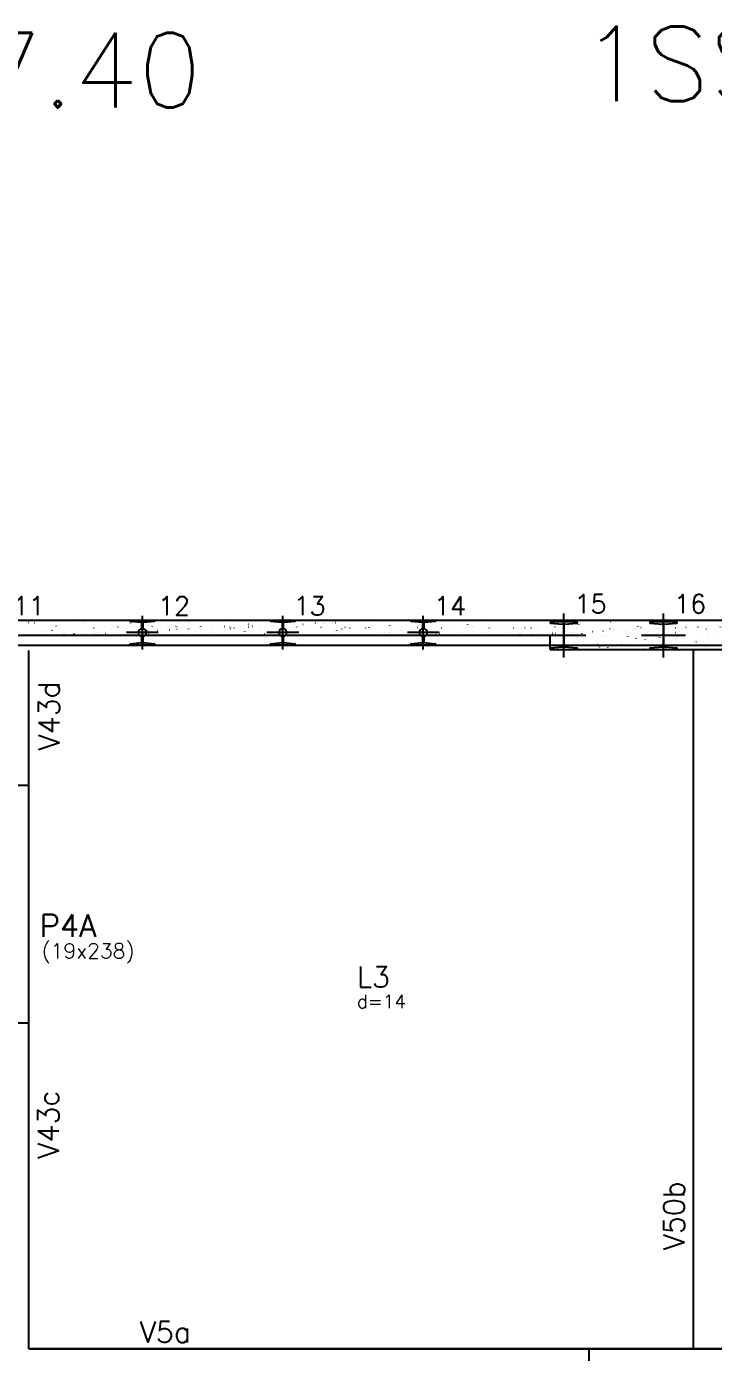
# Model space of a CAD drawing. Extents: x -40810 to 33675, y -2018 to 21213.
# Drawn here: x -9711 to -9022, y 12320 to 13651 of the extents above; entities that cross this region are included whole.
import ezdxf

# ---------------------------------------------------------------- set-up
doc = ezdxf.new("R2010")
doc.units = 0
doc.layers.get('0').update_dxf_attribs({"color": 1, "lineweight": 9})
for name, color, linetype in [('1', 5, 'Continuous'), ('10', 7, 'Continuous'), ('12', 3, 'Continuous'), ('13', 7, 'Continuous'), ('19', 5, 'Continuous'), ('242', 3, 'Continuous'), ('3', 2, 'Continuous'), ('49', 20, 'Continuous'), ('51', 6, 'Continuous'), ('52', 21, 'Continuous'), ('8', 5, 'Continuous'), ('9', 3, 'Continuous'), ('STEPHANIE', 6, 'Continuous')]:
    doc.layers.add(name, color=color, linetype=linetype)
doc.styles.get("Standard").update_dxf_attribs({"font": 'romans.shx', "width": 0.8})

# ---------------------------------------------------------------- blocks, each defined once
blk = doc.blocks.new('_H9EFD498501-006')
for p, q in [((2133.226661, 4541.264262), (2133.226661, 4541.264262)), ((2133.226661, 4541.264262), (2133.226661, 4541.264262)), ((2133.226661, 4541.264262), (2133.226661, 4541.264262)), ((2138.457224, 4542.42385), (2138.530447, 4542.440083)), ((2150.952494, 4542.944885), (2150.962283, 4543.019243)), ((2151.17627, 4542.880425), (2151.221927, 4542.939927)), ((2162.215808, 4538.458848), (2162.225597, 4538.533207)), ((2175.40823, 4542.83444), (2175.453887, 4542.893942)), ((2186.127645, 4540.008485), (2186.137435, 4540.082843)), ((2190.068651, 4540.97527), (2190.141873, 4540.991503)), ((2193.729761, 4541.786919), (2193.802984, 4541.803151)), ((2199.526047, 4542.639701), (2199.571704, 4542.699203)), ((2209.966061, 4541.000433), (2209.975851, 4541.074792)), ((2223.758006, 4542.593716), (2223.803663, 4542.653218)), ((2241.680078, 4539.52669), (2241.7533, 4539.542923)), ((2245.341188, 4540.338339), (2245.41441, 4540.354572)), ((2247.875823, 4542.398978), (2247.92148, 4542.458479)), ((2268.979629, 4539.055982), (2268.989418, 4539.13034)), ((2272.107783, 4542.352993), (2272.15344, 4542.412494)), ((2292.994255, 4541.386381), (2293.004045, 4541.460739)), ((2296.225599, 4542.158254), (2296.271257, 4542.217755)), ((2296.952615, 4538.889759), (2297.025837, 4538.905992)), ((2310.132611, 4541.811694), (2310.205834, 4541.827927)), ((2316.906093, 4542.936017), (2316.915882, 4543.010376)), ((2320.457559, 4542.112269), (2320.503216, 4542.17177)), ((2332.157875, 4538.599719), (2332.232803, 4538.602991)), ((2342.273238, 4539.041366), (2342.348167, 4539.044637)), ((2344.146454, 4539.123152), (2344.221382, 4539.126423)), ((2344.575376, 4541.91753), (2344.621033, 4541.977032)), ((2352.007823, 4539.44193), (2352.017612, 4539.516288)), ((2352.98803, 4539.509184), (2353.062959, 4539.512455)), ((2133.226661, 4529.914195), (2133.226661, 4529.914195)), ((2133.226661, 4529.914195), (2133.226661, 4529.914195)), ((2133.226661, 4529.914195), (2133.226661, 4529.914195)), ((2133.226661, 4528.373704), (2133.226661, 4528.373704)), ((2133.226661, 4528.373704), (2133.226661, 4528.373704)), ((2133.971684, 4529.946723), (2134.046613, 4529.949995)), ((2135.844899, 4530.02851), (2135.919828, 4530.031781)), ((2138.201181, 4536.128449), (2138.210971, 4536.202808)), ((2138.780365, 4526.725768), (2138.826023, 4526.785269)), ((2138.813111, 4529.61219), (2138.886333, 4529.628423)), ((2144.686476, 4530.414541), (2144.761405, 4530.417813)), ((2145.035389, 4534.877473), (2145.081046, 4534.936975)), ((2147.432387, 4538.001302), (2147.478044, 4538.060804)), ((2149.464495, 4531.642413), (2149.474285, 4531.716772)), ((2154.801839, 4530.856188), (2154.876768, 4530.859459)), ((2156.020328, 4533.426938), (2156.09355, 4533.443171)), ((2156.675055, 4530.937974), (2156.749983, 4530.941245)), ((2159.681438, 4534.238587), (2159.75466, 4534.25482)), ((2160.62502, 4526.375614), (2160.63481, 4526.449973)), ((2163.012325, 4526.679783), (2163.057982, 4526.739284)), ((2165.409323, 4529.803611), (2165.45498, 4529.863113)), ((2165.516631, 4531.324006), (2165.59156, 4531.327277)), ((2169.153206, 4534.682735), (2169.198863, 4534.742236)), ((2172.861434, 4537.160522), (2172.934656, 4537.176755)), ((2173.376333, 4533.192049), (2173.386122, 4533.266408)), ((2175.631995, 4531.765652), (2175.706923, 4531.768923)), ((2177.244542, 4525.241676), (2177.317764, 4525.257909)), ((2177.50521, 4531.847438), (2177.580139, 4531.85071)), ((2184.463436, 4527.367563), (2184.473226, 4527.441921)), ((2186.346787, 4532.23347), (2186.421716, 4532.236741)), ((2187.130142, 4526.485044), (2187.175799, 4526.544545)), ((2190.424538, 4528.16361), (2190.49776, 4528.179843)), ((2193.385166, 4534.63675), (2193.430823, 4534.696251)), ((2195.782164, 4537.760578), (2195.827821, 4537.82008)), ((2196.46215, 4532.675116), (2196.537079, 4532.678388)), ((2197.214749, 4534.183998), (2197.224538, 4534.258356)), ((2198.335366, 4532.756902), (2198.410294, 4532.760174)), ((2207.176942, 4533.142934), (2207.251871, 4533.146205)), ((2207.631755, 4531.978359), (2207.704977, 4531.994592)), ((2208.478063, 4529.697962), (2208.487852, 4529.77232)), ((2211.292865, 4532.790007), (2211.366087, 4532.80624)), ((2211.362102, 4526.439059), (2211.407759, 4526.49856)), ((2213.7591, 4529.562888), (2213.804757, 4529.622389)), ((2217.292306, 4533.58458), (2217.367234, 4533.587852)), ((2217.502982, 4534.442011), (2217.54864, 4534.501512)), ((2219.165521, 4533.666367), (2219.24045, 4533.669638)), ((2221.229375, 4536.514397), (2221.239165, 4536.588755)), ((2224.472861, 4535.711942), (2224.546083, 4535.728175)), ((2228.007098, 4534.052398), (2228.082026, 4534.05567)), ((2232.3899, 4531.247598), (2232.39969, 4531.321957)), ((2235.479918, 4526.24432), (2235.525575, 4526.303822)), ((2238.122461, 4534.494045), (2238.19739, 4534.497316)), ((2239.995676, 4534.575831), (2240.070605, 4534.579102)), ((2241.734942, 4534.396026), (2241.780599, 4534.455527)), ((2242.035965, 4526.715031), (2242.109187, 4526.731264)), ((2243.477004, 4525.423111), (2243.486793, 4525.49747)), ((2244.13194, 4537.519855), (2244.177597, 4537.579356)), ((2245.141213, 4538.064033), (2245.151002, 4538.138392)), ((2248.837253, 4534.961862), (2248.912182, 4534.965134)), ((2256.228316, 4532.239547), (2256.238106, 4532.313905)), ((2258.952616, 4535.403509), (2259.027545, 4535.40678)), ((2259.243182, 4530.529779), (2259.316404, 4530.546012)), ((2259.711878, 4526.198335), (2259.757535, 4526.257837)), ((2260.825832, 4535.485295), (2260.90076, 4535.488567)), ((2262.108876, 4529.322164), (2262.154533, 4529.381665)), ((2262.904292, 4531.341427), (2262.977514, 4531.35766)), ((2265.852759, 4534.201287), (2265.898416, 4534.260788)), ((2267.49163, 4527.753511), (2267.50142, 4527.827869)), ((2269.667409, 4535.871327), (2269.742337, 4535.874598)), ((2276.084288, 4534.263362), (2276.15751, 4534.279595)), ((2279.782772, 4536.312973), (2279.8577, 4536.316244)), ((2280.242943, 4534.569946), (2280.252732, 4534.644304)), ((2281.655987, 4536.394759), (2281.730916, 4536.398031)), ((2283.829695, 4526.003596), (2283.875352, 4526.063098)), ((2290.084719, 4534.155302), (2290.130376, 4534.214803)), ((2290.497564, 4536.780791), (2290.572493, 4536.784062)), ((2291.403467, 4529.303147), (2291.413257, 4529.377505)), ((2292.481717, 4537.279131), (2292.527374, 4537.338632)), ((2293.291505, 4538.07811), (2293.364727, 4538.094343)), ((2293.647392, 4525.266451), (2293.720614, 4525.282684)), ((2300.612927, 4537.222437), (2300.687856, 4537.225709)), ((2302.486143, 4537.304224), (2302.561071, 4537.307495)), ((2304.15478, 4536.119582), (2304.16457, 4536.19394)), ((2308.061654, 4525.957611), (2308.107312, 4526.017113)), ((2310.458653, 4529.08144), (2310.50431, 4529.140942)), ((2310.854609, 4529.081199), (2310.927831, 4529.097432)), ((2311.327719, 4537.690255), (2311.402648, 4537.693527)), ((2314.202535, 4533.960563), (2314.248192, 4534.020065)), ((2314.515719, 4529.892848), (2314.588941, 4529.909081)), ((2315.241884, 4530.295095), (2315.251673, 4530.369454)), ((2321.443083, 4538.131901), (2321.518011, 4538.135173)), ((2323.316298, 4538.213688), (2323.391227, 4538.216959)), ((2326.505198, 4525.809059), (2326.514987, 4525.883418)), ((2327.695715, 4532.814782), (2327.768937, 4532.831015)), ((2327.993196, 4537.111531), (2328.002986, 4537.185889)), ((2332.179471, 4525.762873), (2332.225128, 4525.822374)), ((2338.434495, 4533.914578), (2338.480152, 4533.97408)), ((2339.25651, 4532.625495), (2339.2663, 4532.699853)), ((2340.831493, 4537.038407), (2340.87715, 4537.097908)), ((2344.902932, 4536.629531), (2344.976154, 4536.645764)), ((2348.564042, 4537.441179), (2348.637264, 4537.457412)), ((2350.417035, 4527.358696), (2350.426824, 4527.433054)), ((2356.411431, 4525.716888), (2356.457088, 4525.776389)), ((2358.808429, 4528.840716), (2358.854086, 4528.900218)), ((2133.226661, 4519.488039), (2133.226661, 4519.488039)), ((2133.226661, 4519.488039), (2133.226661, 4519.488039)), ((2133.226661, 4519.488039), (2133.226661, 4519.488039)), ((2133.226661, 4515.483146), (2133.226661, 4515.483146)), ((2133.226661, 4515.483146), (2133.226661, 4515.483146)), ((2133.226661, 4515.483146), (2133.226661, 4515.483146)), ((2135.036483, 4521.846645), (2135.08214, 4521.906146)), ((2135.253919, 4513.741768), (2135.253919, 4513.741768)), ((2135.253919, 4513.741768), (2135.253919, 4513.741768)), ((2135.253919, 4513.741768), (2135.253919, 4513.741768)), ((2136.713183, 4524.825978), (2136.722972, 4524.900336)), ((2139.535109, 4516.881696), (2139.608331, 4516.897929)), ((2143.196219, 4517.693344), (2143.269441, 4517.709577)), ((2147.107831, 4513.741768), (2147.107831, 4513.741768)), ((2147.107831, 4513.741768), (2147.107831, 4513.741768)), ((2147.873707, 4519.559179), (2147.883497, 4519.633537)), ((2153.084637, 4513.741768), (2153.084637, 4513.741768)), ((2156.376215, 4520.615279), (2156.449437, 4520.631512)), ((2156.757301, 4518.528077), (2156.802958, 4518.587579)), ((2158.961743, 4513.741768), (2158.970601, 4513.809051)), ((2158.961743, 4513.741768), (2158.961743, 4513.741768)), ((2170.815655, 4513.741768), (2170.815655, 4513.741768)), ((2171.712124, 4520.551127), (2171.721913, 4520.625486)), ((2173.583432, 4524.430027), (2173.656654, 4524.44626)), ((2177.351882, 4513.741768), (2177.351882, 4513.741768)), ((2177.351882, 4513.741768), (2177.351882, 4513.741768)), ((2180.989261, 4518.482092), (2181.034918, 4518.541594)), ((2182.669566, 4513.741768), (2182.669566, 4513.741768)), ((2182.669566, 4513.741768), (2182.669566, 4513.741768)), ((2182.669566, 4513.741768), (2182.669566, 4513.741768)), ((2182.975438, 4516.065091), (2182.985227, 4516.13945)), ((2183.386259, 4521.605921), (2183.431916, 4521.665422)), ((2183.517359, 4513.741768), (2183.517359, 4513.741768)), ((2183.517359, 4513.741768), (2183.517359, 4513.741768)), ((2183.517359, 4513.741768), (2183.517359, 4513.741768)), ((2191.146535, 4515.433116), (2191.219758, 4515.449349)), ((2194.523478, 4513.741768), (2194.523478, 4513.741768)), ((2194.523478, 4513.741768), (2194.523478, 4513.741768)), ((2194.523478, 4513.741768), (2194.523478, 4513.741768)), ((2194.807645, 4516.244764), (2194.880868, 4516.260997)), ((2195.72675, 4522.881527), (2195.73654, 4522.955885)), ((2201.619128, 4513.741768), (2201.619128, 4513.741768)), ((2205.107078, 4518.287353), (2205.152735, 4518.346855)), ((2206.37739, 4513.741768), (2206.37739, 4513.741768)), ((2206.37739, 4513.741768), (2206.37739, 4513.741768)), ((2206.887275, 4517.614728), (2206.897064, 4517.689086)), ((2207.987642, 4519.166699), (2208.060864, 4519.182932)), ((2218.231302, 4513.741768), (2218.231302, 4513.741768)), ((2218.231302, 4513.741768), (2218.231302, 4513.741768)), ((2219.638587, 4524.431163), (2219.648377, 4524.505521)), ((2223.277576, 4513.741768), (2223.277576, 4513.741768)), ((2223.277576, 4513.741768), (2223.277576, 4513.741768)), ((2223.277576, 4513.741768), (2223.277576, 4513.741768)), ((2225.194859, 4522.981447), (2225.268081, 4522.99768)), ((2225.886373, 4513.741768), (2225.886373, 4513.741768)), ((2225.886373, 4513.741768), (2225.886373, 4513.741768)), ((2226.834645, 4513.897073), (2226.909573, 4513.900345)), ((2228.70786, 4513.978859), (2228.782789, 4513.982131)), ((2228.855969, 4523.793096), (2228.929191, 4523.809329)), ((2229.339037, 4518.241368), (2229.384695, 4518.30087)), ((2230.085214, 4513.741768), (2230.085214, 4513.741768)), ((2230.725691, 4518.606676), (2230.735481, 4518.681035)), ((2231.736036, 4521.365197), (2231.781693, 4521.424699)), ((2237.549437, 4514.364891), (2237.624366, 4514.368163)), ((2241.662908, 4513.741768), (2241.662908, 4513.741768)), ((2241.662908, 4513.741768), (2241.662908, 4513.741768)), ((2241.662908, 4513.741768), (2241.662908, 4513.741768)), ((2241.939126, 4513.741768), (2241.939126, 4513.741768)), ((2241.939126, 4513.741768), (2241.939126, 4513.741768)), ((2241.939126, 4513.741768), (2241.939126, 4513.741768)), ((2241.989005, 4514.12064), (2241.998795, 4514.194998)), ((2242.757962, 4513.984536), (2242.831185, 4514.000769)), ((2246.419072, 4514.796185), (2246.492295, 4514.812417)), ((2247.6648, 4514.806537), (2247.739729, 4514.809809)), ((2249.538016, 4514.888324), (2249.612944, 4514.891595)), ((2250.153618, 4513.741768), (2250.153618, 4513.741768)), ((2253.456854, 4518.04663), (2253.502511, 4518.106131)), ((2253.793038, 4513.741768), (2253.793038, 4513.741768)), ((2253.793038, 4513.741768), (2253.793038, 4513.741768)), ((2253.793038, 4513.741768), (2253.793038, 4513.741768)), ((2254.740318, 4520.937075), (2254.750107, 4521.011434)), ((2258.379592, 4515.274355), (2258.454521, 4515.277627)), ((2259.599069, 4517.718119), (2259.672291, 4517.734352)), ((2265.646949, 4513.741768), (2265.646949, 4513.741768)), ((2265.646949, 4513.741768), (2265.646949, 4513.741768)), ((2265.900842, 4515.670276), (2265.910632, 4515.744635)), ((2268.494956, 4515.716002), (2268.569884, 4515.719273)), ((2270.368171, 4515.797788), (2270.4431, 4515.801059)), ((2274.420863, 4513.741768), (2274.420863, 4513.741768)), ((2274.420863, 4513.741768), (2274.420863, 4513.741768)), ((2276.806286, 4521.532867), (2276.879508, 4521.5491)), ((2277.500861, 4513.741768), (2277.500861, 4513.741768)), ((2277.500861, 4513.741768), (2277.500861, 4513.741768)), ((2277.688814, 4518.000645), (2277.734471, 4518.060146)), ((2278.652155, 4522.486712), (2278.661944, 4522.56107)), ((2279.209748, 4516.18382), (2279.284676, 4516.187091)), ((2280.085812, 4521.124473), (2280.131469, 4521.183975)), ((2280.467396, 4522.344516), (2280.540618, 4522.360749)), ((2289.325111, 4516.625466), (2289.40004, 4516.628737)), ((2289.354773, 4513.741768), (2289.354773, 4513.741768)), ((2289.739259, 4516.662225), (2289.749048, 4516.736583)), ((2291.198326, 4516.707252), (2291.273255, 4516.710524)), ((2298.688108, 4513.741768), (2298.688108, 4513.741768)), ((2299.808456, 4513.741768), (2299.808456, 4513.741768)), ((2299.808456, 4513.741768), (2299.808456, 4513.741768)), ((2300.039903, 4517.093284), (2300.114832, 4517.096555)), ((2301.208685, 4513.741768), (2301.208685, 4513.741768)), ((2301.806631, 4517.805906), (2301.852288, 4517.865407)), ((2302.490571, 4523.47866), (2302.500361, 4523.553019)), ((2310.155266, 4517.53493), (2310.230195, 4517.538201)), ((2311.210495, 4516.269539), (2311.283718, 4516.285772)), ((2312.028482, 4517.616716), (2312.10341, 4517.619988)), ((2313.062597, 4513.741768), (2313.062597, 4513.741768)), ((2313.062597, 4513.741768), (2313.062597, 4513.741768)), ((2313.062597, 4513.741768), (2313.062597, 4513.741768)), ((2313.753885, 4518.992624), (2313.763675, 4519.066982)), ((2320.870059, 4518.002748), (2320.944987, 4518.006019)), ((2322.955353, 4513.741768), (2322.955353, 4513.741768)), ((2322.955353, 4513.741768), (2322.955353, 4513.741768)), ((2324.916509, 4513.741768), (2324.924199, 4513.800183)), ((2324.916509, 4513.741768), (2324.916509, 4513.741768)), ((2324.916509, 4513.741768), (2324.916509, 4513.741768)), ((2326.03859, 4517.759921), (2326.084247, 4517.819422)), ((2328.417713, 4520.084288), (2328.490935, 4520.100521)), ((2328.435588, 4520.88375), (2328.481246, 4520.943251)), ((2330.985422, 4518.444394), (2331.06035, 4518.447666)), ((2332.078823, 4520.895936), (2332.152045, 4520.912169)), ((2332.858637, 4518.526181), (2332.933566, 4518.529452)), ((2336.770421, 4513.741768), (2336.770421, 4513.741768)), ((2336.770421, 4513.741768), (2336.770421, 4513.741768)), ((2337.665722, 4520.54226), (2337.675512, 4520.616619)), ((2341.700214, 4518.912212), (2341.775143, 4518.915484)), ((2345.258819, 4523.817871), (2345.332041, 4523.834104)), ((2347.222599, 4513.741768), (2347.222599, 4513.741768)), ((2348.624332, 4513.741768), (2348.624332, 4513.741768)), ((2348.752826, 4514.717774), (2348.762615, 4514.792132)), ((2350.156407, 4517.565182), (2350.202064, 4517.624684)), ((2351.815577, 4519.353858), (2351.890506, 4519.35713)), ((2353.688793, 4519.435645), (2353.763721, 4519.438916)), ((2357.954004, 4513.741768), (2357.954004, 4513.741768)), ((2357.954004, 4513.741768), (2357.954004, 4513.741768)), ((2360.478244, 4513.741768), (2360.478244, 4513.741768))]:
    blk.add_line(p, q)
blk = doc.blocks.new('_H9EFD498501-007')
for p, q in [((1609.518845, 4541.176053), (1609.592068, 4541.192286)), ((1615.584846, 4540.649264), (1615.630503, 4540.708765)), ((1657.469162, 4538.915825), (1657.542384, 4538.932058)), ((1661.130272, 4539.727474), (1661.203494, 4539.743707)), ((1663.934623, 4540.40854), (1663.98028, 4540.468041)), ((1664.604643, 4540.381588), (1664.614433, 4540.455947)), ((1712.284399, 4540.167816), (1712.330056, 4540.227317)), ((1723.618211, 4538.437137), (1723.628, 4538.511495)), ((1725.921695, 4541.200829), (1725.994918, 4541.217062)), ((1747.530048, 4539.986773), (1747.539838, 4540.061132)), ((1760.634176, 4539.927092), (1760.679833, 4539.986594)), ((1771.368464, 4540.978722), (1771.378254, 4541.05308)), ((1777.533122, 4539.752249), (1777.606344, 4539.768482)), ((1808.983952, 4539.686368), (1809.029609, 4539.74587)), ((1830.382032, 4539.034271), (1830.391821, 4539.108629)), ((1857.333729, 4539.445645), (1857.379386, 4539.505146)), ((1874.46748, 4538.72066), (1874.542408, 4538.723931)), ((1876.340695, 4538.802446), (1876.415624, 4538.805718)), ((1885.182272, 4539.188478), (1885.2572, 4539.191749)), ((1895.297635, 4539.630124), (1895.372564, 4539.633395)), ((1897.17085, 4539.71191), (1897.245779, 4539.715182)), ((1897.963193, 4540.669837), (1898.036415, 4540.68607)), ((1905.683505, 4539.204921), (1905.729162, 4539.264422)), ((1906.012427, 4540.097942), (1906.087356, 4540.101213)), ((1913.410226, 4539.420218), (1913.420015, 4539.494577)), ((1916.12779, 4540.539588), (1916.202719, 4540.54286)), ((1918.001006, 4540.621375), (1918.075935, 4540.624646)), ((1926.842583, 4541.007406), (1926.917511, 4541.010678)), ((1937.322063, 4540.969855), (1937.331852, 4541.044213)), ((1949.57462, 4539.221258), (1949.647842, 4539.237491)), ((1953.23573, 4540.032906), (1953.308952, 4540.049139)), ((1954.033281, 4538.964197), (1954.078939, 4539.023699)), ((1996.33563, 4539.025403), (1996.34542, 4539.099762)), ((2002.383058, 4538.723473), (2002.428715, 4538.782975)), ((2004.847157, 4538.584326), (2004.920379, 4538.600559)), ((2020.174047, 4540.017352), (2020.183836, 4540.09171)), ((2050.732834, 4538.48275), (2050.778491, 4538.542251)), ((2069.63858, 4540.057681), (2069.711802, 4540.073914)), ((2103.202241, 4540.4033), (2103.21203, 4540.477658)), ((2121.250007, 4538.609102), (2121.323229, 4538.625335)), ((1608.617931, 4528.085768), (1608.617931, 4528.085768)), ((1608.617931, 4528.085768), (1608.617931, 4528.085768)), ((1608.617931, 4528.085768), (1608.617931, 4528.085768)), ((1613.187848, 4537.525435), (1613.233505, 4537.584936)), ((1615.570221, 4528.085768), (1615.570221, 4528.085768)), ((1615.570221, 4528.085768), (1615.570221, 4528.085768)), ((1616.751601, 4537.059241), (1616.76139, 4537.133599)), ((1623.420839, 4531.367494), (1623.494061, 4531.383727)), ((1627.081949, 4532.179142), (1627.155171, 4532.195375)), ((1627.424132, 4528.085768), (1627.424132, 4528.085768)), ((1627.838704, 4531.234754), (1627.848494, 4531.309112)), ((1630.211782, 4528.085768), (1630.211782, 4528.085768)), ((1630.211782, 4528.085768), (1630.211782, 4528.085768)), ((1630.888408, 4528.085768), (1630.888408, 4528.085768)), ((1630.888408, 4528.085768), (1630.888408, 4528.085768)), ((1631.164784, 4529.327744), (1631.210441, 4529.387246)), ((1633.561782, 4532.451573), (1633.607439, 4532.511074)), ((1635.220407, 4528.274907), (1635.295335, 4528.278178)), ((1637.305665, 4537.330696), (1637.351322, 4537.390197)), ((1639.278044, 4528.085768), (1639.278044, 4528.085768)), ((1640.261945, 4535.101077), (1640.335167, 4535.11731)), ((1640.590017, 4538.051189), (1640.599806, 4538.125547)), ((1645.33577, 4528.716553), (1645.410699, 4528.719825)), ((1647.208985, 4528.79834), (1647.283914, 4528.801611)), ((1651.131956, 4528.085768), (1651.131956, 4528.085768)), ((1651.131956, 4528.085768), (1651.131956, 4528.085768)), ((1651.131956, 4528.085768), (1651.131956, 4528.085768)), ((1651.853331, 4533.565153), (1651.86312, 4533.639511)), ((1654.479027, 4528.085768), (1654.479027, 4528.085768)), ((1655.282601, 4529.133005), (1655.328258, 4529.192507)), ((1656.050562, 4529.184371), (1656.125491, 4529.187643)), ((1661.537625, 4537.284711), (1661.583282, 4537.344212)), ((1662.985868, 4528.085768), (1662.985868, 4528.085768)), ((1662.985868, 4528.085768), (1662.985868, 4528.085768)), ((1663.013855, 4528.298354), (1663.023645, 4528.372712)), ((1666.165925, 4529.626018), (1666.240854, 4529.629289)), ((1666.763479, 4528.085768), (1666.763479, 4528.085768)), ((1666.763479, 4528.085768), (1666.763479, 4528.085768)), ((1666.763479, 4528.085768), (1666.763479, 4528.085768)), ((1668.039141, 4529.707804), (1668.114069, 4529.711075)), ((1674.83978, 4528.085768), (1674.83978, 4528.085768)), ((1674.83978, 4528.085768), (1674.83978, 4528.085768)), ((1675.032266, 4529.918914), (1675.105488, 4529.935147)), ((1675.765168, 4535.114789), (1675.774958, 4535.189148)), ((1676.880718, 4530.093835), (1676.955646, 4530.097107)), ((1678.693376, 4530.730562), (1678.766598, 4530.746795)), ((1678.746272, 4528.085768), (1678.746272, 4528.085768)), ((1678.746272, 4528.085768), (1678.746272, 4528.085768)), ((1679.514561, 4529.08702), (1679.560218, 4529.146522)), ((1681.911559, 4532.210849), (1681.957216, 4532.270351)), ((1685.655441, 4537.089972), (1685.701099, 4537.149474)), ((1686.693692, 4528.085768), (1686.693692, 4528.085768)), ((1686.852272, 4529.290303), (1686.862061, 4529.364661)), ((1686.996081, 4530.535482), (1687.071009, 4530.538753)), ((1688.869296, 4530.617268), (1688.944225, 4530.62054)), ((1691.873372, 4533.652497), (1691.946594, 4533.66873)), ((1697.710873, 4531.0033), (1697.785802, 4531.006571)), ((1698.547604, 4528.085768), (1698.547604, 4528.085768)), ((1699.603584, 4536.106738), (1699.613374, 4536.181096)), ((1703.013518, 4528.085768), (1703.013518, 4528.085768)), ((1703.632377, 4528.892282), (1703.678034, 4528.951783)), ((1707.826236, 4531.444946), (1707.901165, 4531.448217)), ((1709.080589, 4537.467245), (1709.153811, 4537.483478)), ((1709.699452, 4531.526732), (1709.77438, 4531.530004)), ((1709.887401, 4537.043987), (1709.933058, 4537.103489)), ((1710.401515, 4528.085768), (1710.401515, 4528.085768)), ((1710.401515, 4528.085768), (1710.401515, 4528.085768)), ((1710.401515, 4528.085768), (1710.401515, 4528.085768)), ((1710.866898, 4531.620702), (1710.876688, 4531.69506)), ((1712.741699, 4538.278894), (1712.814921, 4538.295127)), ((1718.541028, 4531.912764), (1718.615957, 4531.916035)), ((1722.255427, 4528.085768), (1722.255427, 4528.085768)), ((1722.255427, 4528.085768), (1722.255427, 4528.085768)), ((1722.255427, 4528.085768), (1722.255427, 4528.085768)), ((1724.909027, 4528.085768), (1724.909027, 4528.085768)), ((1724.909027, 4528.085768), (1724.909027, 4528.085768)), ((1724.909027, 4528.085768), (1724.909027, 4528.085768)), ((1726.643693, 4528.470334), (1726.716915, 4528.486567)), ((1727.280763, 4528.085768), (1727.280763, 4528.085768)), ((1727.280763, 4528.085768), (1727.280763, 4528.085768)), ((1727.864337, 4528.846297), (1727.909994, 4528.905798)), ((1728.656392, 4532.35441), (1728.73132, 4532.357682)), ((1730.261335, 4531.970125), (1730.306992, 4532.029627)), ((1730.304803, 4529.281983), (1730.378025, 4529.298215)), ((1730.529607, 4532.436197), (1730.604536, 4532.439468)), ((1734.005218, 4536.849248), (1734.050875, 4536.90875)), ((1734.109339, 4528.085768), (1734.109339, 4528.085768)), ((1734.109339, 4528.085768), (1734.109339, 4528.085768)), ((1734.778735, 4533.170338), (1734.788525, 4533.244696)), ((1739.371184, 4532.822228), (1739.446113, 4532.8255)), ((1743.484799, 4532.203917), (1743.558021, 4532.22015)), ((1745.963251, 4528.085768), (1745.963251, 4528.085768)), ((1745.963251, 4528.085768), (1745.963251, 4528.085768)), ((1749.486547, 4533.263874), (1749.561476, 4533.267146)), ((1751.359763, 4533.345661), (1751.434691, 4533.348932)), ((1751.548008, 4528.085768), (1751.548008, 4528.085768)), ((1751.982154, 4528.651558), (1752.027811, 4528.711059)), ((1757.817163, 4528.085768), (1757.817163, 4528.085768)), ((1758.237177, 4536.803263), (1758.282835, 4536.862765)), ((1758.617152, 4534.162287), (1758.626941, 4534.236645)), ((1760.201339, 4533.731692), (1760.276268, 4533.734964)), ((1760.692016, 4536.018666), (1760.765238, 4536.034898)), ((1764.353126, 4536.830314), (1764.426348, 4536.846547)), ((1769.671075, 4528.085768), (1769.671075, 4528.085768)), ((1769.671075, 4528.085768), (1769.671075, 4528.085768)), ((1769.671075, 4528.085768), (1769.671075, 4528.085768)), ((1769.880466, 4529.67625), (1769.890255, 4529.750609)), ((1770.316703, 4534.173339), (1770.391631, 4534.17661)), ((1772.189918, 4534.255125), (1772.264847, 4534.258396)), ((1775.815253, 4528.085768), (1775.815253, 4528.085768)), ((1775.815253, 4528.085768), (1775.815253, 4528.085768)), ((1776.214113, 4528.605573), (1776.259771, 4528.665074)), ((1778.611112, 4531.729402), (1778.656769, 4531.788903)), ((1781.031495, 4534.641157), (1781.106423, 4534.644428)), ((1781.524987, 4528.085768), (1781.524987, 4528.085768)), ((1781.524987, 4528.085768), (1781.524987, 4528.085768)), ((1781.524987, 4528.085768), (1781.524987, 4528.085768)), ((1782.354994, 4536.608525), (1782.400651, 4536.668026)), ((1782.631778, 4536.492686), (1782.641568, 4536.567044)), ((1783.054576, 4528.085768), (1783.054576, 4528.085768)), ((1783.054576, 4528.085768), (1783.054576, 4528.085768)), ((1791.146858, 4535.082803), (1791.221787, 4535.086074)), ((1793.020073, 4535.164589), (1793.095002, 4535.167861)), ((1793.378898, 4528.085768), (1793.378898, 4528.085768)), ((1793.378898, 4528.085768), (1793.378898, 4528.085768)), ((1793.792303, 4531.225887), (1793.802092, 4531.300245)), ((1795.096226, 4530.755338), (1795.169448, 4530.77157)), ((1800.082498, 4528.085768), (1800.082498, 4528.085768)), ((1800.33193, 4528.410834), (1800.377587, 4528.470336)), ((1801.86165, 4535.550621), (1801.936579, 4535.553892)), ((1805.23281, 4528.085768), (1805.23281, 4528.085768)), ((1805.23281, 4528.085768), (1805.23281, 4528.085768)), ((1806.543615, 4538.042322), (1806.553405, 4538.11668)), ((1806.586954, 4536.56254), (1806.632611, 4536.622041)), ((1811.977013, 4535.992267), (1812.051942, 4535.995539)), ((1812.303443, 4534.570086), (1812.376665, 4534.586319)), ((1813.850229, 4536.074053), (1813.925157, 4536.077325)), ((1815.964553, 4535.381734), (1816.037775, 4535.397967)), ((1817.086722, 4528.085768), (1817.086722, 4528.085768)), ((1817.630719, 4532.217835), (1817.640509, 4532.292194)), ((1822.691806, 4536.460085), (1822.766734, 4536.463357)), ((1824.349743, 4528.085768), (1824.349743, 4528.085768)), ((1824.349743, 4528.085768), (1824.349743, 4528.085768)), ((1824.56389, 4528.364849), (1824.609547, 4528.424351)), ((1826.960888, 4531.488678), (1827.006545, 4531.548179)), ((1828.940634, 4528.085768), (1828.940634, 4528.085768)), ((1829.144549, 4538.303669), (1829.217771, 4538.319902)), ((1830.704771, 4536.367801), (1830.750428, 4536.427302)), ((1832.807169, 4536.901731), (1832.882097, 4536.905003)), ((1834.680384, 4536.983518), (1834.755313, 4536.986789)), ((1840.794546, 4528.085768), (1840.794546, 4528.085768)), ((1840.794546, 4528.085768), (1840.794546, 4528.085768)), ((1840.794546, 4528.085768), (1840.794546, 4528.085768)), ((1841.200124, 4528.085768), (1841.200124, 4528.085768)), ((1841.200124, 4528.085768), (1841.200124, 4528.085768)), ((1841.645346, 4534.548234), (1841.655135, 4534.622593)), ((1843.521961, 4537.369549), (1843.59689, 4537.372821)), ((1846.707653, 4529.306758), (1846.780875, 4529.322991)), ((1848.616988, 4528.085768), (1848.616988, 4528.085768)), ((1848.681707, 4528.17011), (1848.727364, 4528.229612)), ((1852.648458, 4528.085768), (1852.648458, 4528.085768)), ((1852.648458, 4528.085768), (1852.648458, 4528.085768)), ((1852.80587, 4529.281435), (1852.81566, 4529.355794)), ((1853.637324, 4537.811196), (1853.712253, 4537.814467)), ((1854.93673, 4536.321816), (1854.982388, 4536.381317)), ((1855.51054, 4537.892982), (1855.585468, 4537.896253)), ((1863.91487, 4533.121506), (1863.988092, 4533.137739)), ((1864.352116, 4538.279014), (1864.427045, 4538.282285)), ((1864.50237, 4528.085768), (1864.50237, 4528.085768)), ((1864.50237, 4528.085768), (1864.50237, 4528.085768)), ((1865.557183, 4536.097871), (1865.566972, 4536.172229)), ((1867.57598, 4533.933154), (1867.649202, 4533.949387)), ((1872.884234, 4528.085768), (1872.884234, 4528.085768)), ((1872.884234, 4528.085768), (1872.884234, 4528.085768)), ((1872.913666, 4528.124125), (1872.959323, 4528.183627)), ((1875.310664, 4531.247954), (1875.356322, 4531.307456)), ((1876.356281, 4528.085768), (1876.356281, 4528.085768)), ((1876.644287, 4530.273384), (1876.654076, 4530.347742)), ((1879.054547, 4536.127077), (1879.100204, 4536.186579)), ((1880.755976, 4536.855089), (1880.829198, 4536.871322)), ((1888.210193, 4528.085768), (1888.210193, 4528.085768)), ((1889.395599, 4537.089819), (1889.405389, 4537.164178)), ((1897.151479, 4528.085768), (1897.151479, 4528.085768)), ((1897.151479, 4528.085768), (1897.151479, 4528.085768)), ((1899.345672, 4528.085768), (1899.345672, 4528.085768)), ((1899.345672, 4528.085768), (1899.345672, 4528.085768)), ((1899.345672, 4528.085768), (1899.345672, 4528.085768)), ((1900.064105, 4528.085768), (1900.064105, 4528.085768)), ((1900.064105, 4528.085768), (1900.064105, 4528.085768)), ((1900.064105, 4528.085768), (1900.064105, 4528.085768)), ((1900.658913, 4532.603783), (1900.668703, 4532.678141)), ((1903.286507, 4536.081092), (1903.332164, 4536.140594)), ((1911.918017, 4528.085768), (1911.918017, 4528.085768)), ((1911.918017, 4528.085768), (1911.918017, 4528.085768)), ((1911.918017, 4528.085768), (1911.918017, 4528.085768)), ((1915.526297, 4531.672926), (1915.599519, 4531.689159)), ((1919.187407, 4532.484575), (1919.260629, 4532.500808)), ((1921.418724, 4528.085768), (1921.418724, 4528.085768)), ((1921.418724, 4528.085768), (1921.418724, 4528.085768)), ((1921.418724, 4528.085768), (1921.418724, 4528.085768)), ((1923.660441, 4531.00723), (1923.706098, 4531.066732)), ((1923.771929, 4528.085768), (1923.771929, 4528.085768)), ((1923.771929, 4528.085768), (1923.771929, 4528.085768)), ((1924.57075, 4534.153419), (1924.58054, 4534.227778)), ((1927.404324, 4535.886353), (1927.449981, 4535.945855)), ((1932.367403, 4535.406509), (1932.440625, 4535.422742)), ((1935.625841, 4528.085768), (1935.625841, 4528.085768)), ((1935.657854, 4528.328933), (1935.667643, 4528.403291)), ((1945.685969, 4528.085768), (1945.685969, 4528.085768)), ((1945.685969, 4528.085768), (1945.685969, 4528.085768)), ((1947.479753, 4528.085768), (1947.479753, 4528.085768)), ((1948.409167, 4535.145368), (1948.418956, 4535.219726)), ((1951.636283, 4535.840368), (1951.68194, 4535.89987)), ((1957.49122, 4528.085768), (1957.49122, 4528.085768)), ((1957.49122, 4528.085768), (1957.49122, 4528.085768)), ((1957.49122, 4528.085768), (1957.49122, 4528.085768)), ((1959.333664, 4528.085768), (1959.333664, 4528.085768)), ((1959.333664, 4528.085768), (1959.333664, 4528.085768)), ((1959.333664, 4528.085768), (1959.333664, 4528.085768)), ((1959.672481, 4530.659332), (1959.68227, 4530.73369)), ((1967.137724, 4530.224346), (1967.210946, 4530.240579)), ((1969.953214, 4528.085768), (1969.953214, 4528.085768)), ((1969.953214, 4528.085768), (1969.953214, 4528.085768)), ((1969.953214, 4528.085768), (1969.953214, 4528.085768)), ((1970.798834, 4531.035995), (1970.872056, 4531.052228)), ((1971.187576, 4528.085768), (1971.187576, 4528.085768)), ((1971.187576, 4528.085768), (1971.187576, 4528.085768)), ((1971.187576, 4528.085768), (1971.187576, 4528.085768)), ((1972.010217, 4530.766507), (1972.055874, 4530.826008)), ((1972.423793, 4537.475767), (1972.433583, 4537.550125)), ((1975.7541, 4535.64563), (1975.799757, 4535.705131)), ((1983.041488, 4528.085768), (1983.041488, 4528.085768)), ((1983.041488, 4528.085768), (1983.041488, 4528.085768)), ((1983.584318, 4532.208968), (1983.594107, 4532.283326)), ((1983.97883, 4533.95793), (1984.052052, 4533.974163)), ((1994.220459, 4528.085768), (1994.220459, 4528.085768)), ((1994.220459, 4528.085768), (1994.220459, 4528.085768)), ((1994.8954, 4528.085768), (1994.8954, 4528.085768)), ((1994.8954, 4528.085768), (1994.8954, 4528.085768)), ((1999.98606, 4535.599645), (2000.031717, 4535.659146)), ((2001.186047, 4537.772678), (2001.259269, 4537.788911)), ((2006.749312, 4528.085768), (2006.749312, 4528.085768)), ((2007.422734, 4533.200917), (2007.432523, 4533.275275)), ((2015.636768, 4528.085768), (2015.636768, 4528.085768)), ((2015.636768, 4528.085768), (2015.636768, 4528.085768)), ((2015.636768, 4528.085768), (2015.636768, 4528.085768)), ((2018.487705, 4528.085768), (2018.487705, 4528.085768)), ((2018.487705, 4528.085768), (2018.487705, 4528.085768)), ((2018.487705, 4528.085768), (2018.487705, 4528.085768)), ((2018.603224, 4528.085768), (2018.603224, 4528.085768)), ((2018.603224, 4528.085768), (2018.603224, 4528.085768)), ((2018.603224, 4528.085768), (2018.603224, 4528.085768)), ((2018.686048, 4528.71488), (2018.695837, 4528.789239)), ((2018.749151, 4528.775766), (2018.822373, 4528.791999)), ((2020.359994, 4530.525783), (2020.405651, 4530.585284)), ((2022.410261, 4529.587415), (2022.483483, 4529.603648)), ((2024.103877, 4535.404906), (2024.149534, 4535.464407)), ((2030.457136, 4528.085768), (2030.457136, 4528.085768)), ((2030.457136, 4528.085768), (2030.457136, 4528.085768)), ((2030.457136, 4528.085768), (2030.457136, 4528.085768)), ((2031.437361, 4535.531316), (2031.44715, 4535.605674)), ((2035.590257, 4532.50935), (2035.663479, 4532.525583)), ((2042.311047, 4528.085768), (2042.311047, 4528.085768)), ((2042.311047, 4528.085768), (2042.311047, 4528.085768)), ((2042.597885, 4530.264517), (2042.607675, 4530.338875)), ((2042.75495, 4528.085768), (2042.75495, 4528.085768)), ((2042.75495, 4528.085768), (2042.75495, 4528.085768)), ((2048.335836, 4535.358921), (2048.381493, 4535.418422)), ((2052.797474, 4536.324098), (2052.870696, 4536.340331)), ((2054.164959, 4528.085768), (2054.164959, 4528.085768)), ((2054.164959, 4528.085768), (2054.164959, 4528.085768)), ((2055.349198, 4537.080952), (2055.358987, 4537.15531)), ((2056.458584, 4537.135747), (2056.531806, 4537.15198)), ((2066.018871, 4528.085768), (2066.018871, 4528.085768)), ((2066.436301, 4531.256465), (2066.446091, 4531.330824)), ((2067.022195, 4528.085768), (2067.022195, 4528.085768)), ((2067.022195, 4528.085768), (2067.022195, 4528.085768)), ((2067.022195, 4528.085768), (2067.022195, 4528.085768)), ((2068.70977, 4530.285059), (2068.755427, 4530.344561)), ((2072.453653, 4535.164182), (2072.49931, 4535.223684)), ((2073.782316, 4528.085768), (2073.782316, 4528.085768)), ((2074.021688, 4528.138835), (2074.09491, 4528.155068)), ((2077.872783, 4528.085768), (2077.872783, 4528.085768)), ((2079.187614, 4538.072901), (2079.197403, 4538.147259)), ((2087.201684, 4531.06077), (2087.274906, 4531.077003)), ((2089.726695, 4528.085768), (2089.726695, 4528.085768)), ((2089.726695, 4528.085768), (2089.726695, 4528.085768)), ((2089.726695, 4528.085768), (2089.726695, 4528.085768)), ((2090.450928, 4533.586864), (2090.460717, 4533.661223)), ((2091.28944, 4528.085768), (2091.28944, 4528.085768)), ((2091.28944, 4528.085768), (2091.28944, 4528.085768)), ((2091.348796, 4528.085768), (2091.348796, 4528.085768)), ((2091.348796, 4528.085768), (2091.348796, 4528.085768)), ((2091.348796, 4528.085768), (2091.348796, 4528.085768)), ((2092.311373, 4528.127795), (2092.386302, 4528.131066)), ((2094.184588, 4528.209581), (2094.259517, 4528.212853)), ((2096.685613, 4535.118197), (2096.73127, 4535.177699)), ((2099.082611, 4538.242026), (2099.128268, 4538.301527)), ((2101.580607, 4528.085768), (2101.580607, 4528.085768)), ((2101.580607, 4528.085768), (2101.580607, 4528.085768)), ((2101.611453, 4528.320065), (2101.621242, 4528.394424)), ((2103.026165, 4528.595613), (2103.101094, 4528.598884)), ((2104.408901, 4534.875518), (2104.482123, 4534.891751)), ((2108.070011, 4535.687167), (2108.143233, 4535.7034)), ((2113.141528, 4529.037259), (2113.216457, 4529.040531)), ((2113.434519, 4528.085768), (2113.434519, 4528.085768)), ((2113.434519, 4528.085768), (2113.434519, 4528.085768)), ((2114.362765, 4535.136501), (2114.372555, 4535.210859)), ((2115.014744, 4529.119045), (2115.089673, 4529.122317)), ((2115.556685, 4528.085768), (2115.556685, 4528.085768)), ((2115.556685, 4528.085768), (2115.556685, 4528.085768)), ((2115.556685, 4528.085768), (2115.556685, 4528.085768)), ((2117.059547, 4530.044335), (2117.105204, 4530.103837)), ((2120.80343, 4534.923458), (2120.849087, 4534.98296)), ((2123.856321, 4529.505077), (2123.931249, 4529.508349)), ((2125.28843, 4528.085768), (2125.28843, 4528.085768)), ((2125.449869, 4529.312014), (2125.459658, 4529.386372)), ((2131.927865, 4528.085768), (2131.927865, 4528.085768)), ((2131.927865, 4528.085768), (2131.927865, 4528.085768))]:
    blk.add_line(p, q)

msp = doc.modelspace()

# ---------------------------------------------------------------- linework, layer by layer
at = {"linetype": 'Continuous', "ltscale": 30}
msp.add_lwpolyline([(-9728.185, 12888.62), (-9709.185, 12888.62), (-9709.185, 12650.62), (-9709.185, 12492.12), (-9709.185, 12323.116), (-9042.185, 12323.116), (-9042.185, 12928.62), (-9042.185, 13025.362), (-9185.958, 13025.362), (-9185.958, 13029.706), (-10758.66, 13029.706)], dxfattribs=at)
at = {"layer": '1'}
for points in [[(-9709.185, 12888.62), (-9709.185, 13024.12)], [(-9042.185, 13024.12), (-9042.185, 12928.62)], [(-9042.185, 12928.62), (-9042.185, 12323.116)], [(-9709.185, 12492.12), (-9709.185, 12650.62)], [(-9709.185, 12323.116), (-9709.185, 12492.12)]]:
    msp.add_lwpolyline(points, dxfattribs=at)
at = {"layer": '242'}
msp.add_line((-9071.185, 13044.12), (-9071.185, 13044.12), dxfattribs=at)
at = {"layer": '3'}
for points in [[(-9728.185, 12650.62), (-9709.185, 12650.62), (-9709.185, 12888.62), (-9728.185, 12888.62), (-9728.185, 12650.62)], [(-9147.185, 12292.116), (-8997.185, 12292.116), (-8997.185, 12323.116), (-9147.185, 12323.116), (-9147.185, 12292.116)]]:
    msp.add_lwpolyline(points, dxfattribs=at)
at = {"layer": '49'}
for p, q in [((-11132.149, 13054.706), (-7341.799, 13054.706)), ((-10848.66, 13039.706), (-9185.958, 13039.706)), ((-9185.958, 13025.362), (-9185.958, 13039.706)), ((-10848.66, 13029.706), (-7371.687, 13029.706)), ((-9185.958, 13025.362), (-8958.411, 13025.362))]:
    msp.add_line(p, q, dxfattribs=at)
at = {"layer": '51'}
for p, q in [((-9595.184, 13025.357), (-9595.184, 13059.054)), ((-9454.184, 13025.357), (-9454.184, 13059.054)), ((-9313.184, 13025.357), (-9313.184, 13059.054)), ((-9172.185, 13017.042), (-9172.185, 13061.192)), ((-9172.185, 13017.042), (-9172.185, 13061.192)), ((-9072.185, 13017.042), (-9072.185, 13061.192)), ((-9072.185, 13017.042), (-9072.185, 13061.192)), ((-9607.684, 13053.951), (-9607.684, 13054.706)), ((-9607.684, 13054.706), (-9582.684, 13054.706)), ((-9596.061, 13052.278), (-9607.202, 13053.343)), ((-9595.578, 13046.187), (-9595.578, 13051.67)), ((-9594.791, 13051.671), (-9594.791, 13046.187)), ((-9583.167, 13053.343), (-9594.308, 13052.278)), ((-9582.684, 13054.706), (-9582.684, 13053.951)), ((-9466.684, 13053.951), (-9466.684, 13054.706)), ((-9466.684, 13054.706), (-9441.684, 13054.706)), ((-9455.061, 13052.278), (-9466.202, 13053.343)), ((-9454.578, 13046.187), (-9454.578, 13051.67)), ((-9453.791, 13051.671), (-9453.791, 13046.187)), ((-9442.167, 13053.343), (-9453.308, 13052.278)), ((-9441.684, 13054.706), (-9441.684, 13053.951)), ((-9325.684, 13053.951), (-9325.684, 13054.706)), ((-9325.684, 13054.706), (-9300.684, 13054.706)), ((-9314.061, 13052.278), (-9325.202, 13053.343)), ((-9313.578, 13046.187), (-9313.578, 13051.67)), ((-9312.791, 13051.671), (-9312.791, 13046.187)), ((-9301.167, 13053.343), (-9312.308, 13052.278)), ((-9300.684, 13054.706), (-9300.684, 13053.951)), ((-9158.411, 13052.872), (-9185.958, 13052.872)), ((-9185.958, 13052.872), (-9185.958, 13052.18)), ((-9185.515, 13051.622), (-9173.007, 13050.646)), ((-9172.564, 13050.089), (-9172.564, 13028.145)), ((-9171.842, 13028.145), (-9171.842, 13050.088)), ((-9171.399, 13050.646), (-9158.854, 13051.622)), ((-9158.411, 13052.18), (-9158.411, 13052.872)), ((-9058.411, 13052.872), (-9085.958, 13052.872)), ((-9085.958, 13052.872), (-9085.958, 13052.18)), ((-9085.515, 13051.622), (-9073.007, 13050.646)), ((-9072.564, 13050.089), (-9072.564, 13028.145)), ((-9071.842, 13028.145), (-9071.842, 13050.088)), ((-9071.399, 13050.646), (-9058.854, 13051.622)), ((-9058.411, 13052.18), (-9058.411, 13052.872)), ((-9579.276, 13042.206), (-9611.093, 13042.206)), ((-9607.684, 13029.706), (-9607.684, 13030.46)), ((-9607.202, 13031.068), (-9596.061, 13032.133)), ((-9595.578, 13032.741), (-9595.578, 13038.224)), ((-9594.791, 13038.224), (-9594.791, 13032.741)), ((-9594.308, 13032.133), (-9583.167, 13031.068)), ((-9582.684, 13030.46), (-9582.684, 13029.706)), ((-9438.276, 13042.206), (-9470.093, 13042.206)), ((-9466.684, 13029.706), (-9466.684, 13030.46)), ((-9466.202, 13031.068), (-9455.061, 13032.133)), ((-9454.578, 13032.741), (-9454.578, 13038.224)), ((-9453.791, 13038.224), (-9453.791, 13032.741)), ((-9453.308, 13032.133), (-9442.167, 13031.068)), ((-9441.684, 13030.46), (-9441.684, 13029.706)), ((-9297.276, 13042.206), (-9329.093, 13042.206)), ((-9325.684, 13029.706), (-9325.684, 13030.46)), ((-9325.202, 13031.068), (-9314.061, 13032.133)), ((-9313.578, 13032.741), (-9313.578, 13038.224)), ((-9312.791, 13038.224), (-9312.791, 13032.741)), ((-9312.308, 13032.133), (-9301.167, 13031.068)), ((-9300.684, 13030.46), (-9300.684, 13029.706)), ((-9150.109, 13039.117), (-9194.26, 13039.117)), ((-9050.109, 13039.117), (-9094.26, 13039.117)), ((-9582.684, 13029.706), (-9607.684, 13029.706)), ((-9441.684, 13029.706), (-9466.684, 13029.706)), ((-9300.684, 13029.706), (-9325.684, 13029.706)), ((-9185.958, 13026.053), (-9185.958, 13025.362)), ((-9185.958, 13025.362), (-9158.411, 13025.362)), ((-9173.007, 13027.587), (-9185.515, 13026.611)), ((-9158.854, 13026.611), (-9171.399, 13027.587)), ((-9158.411, 13025.362), (-9158.411, 13026.053)), ((-9085.958, 13026.053), (-9085.958, 13025.362)), ((-9085.958, 13025.362), (-9058.411, 13025.362)), ((-9073.007, 13027.587), (-9085.515, 13026.611)), ((-9058.854, 13026.611), (-9071.399, 13027.587)), ((-9058.411, 13025.362), (-9058.411, 13026.053))]:
    msp.add_line(p, q, dxfattribs=at)
for centre, radius, start, end in [((-9607.059, 13053.951), 0.625, 180, 256.861226), ((-9595.184, 13042.206), 4.001, 95.644143, 264.355857), ((-9596.203, 13051.67), 0.625, 0, 76.861226), ((-9594.166, 13051.67), 0.625, 103.138852, 180.104996), ((-9595.184, 13042.206), 4.001, 275.644143, 84.355857), ((-9583.309, 13053.951), 0.625, 283.138774, 0), ((-9466.059, 13053.951), 0.625, 180, 256.861226), ((-9454.184, 13042.206), 4.001, 95.644143, 264.355857), ((-9455.203, 13051.67), 0.625, 0, 76.861226), ((-9453.166, 13051.67), 0.625, 103.138852, 180.104996), ((-9454.184, 13042.206), 4.001, 275.644143, 84.355857), ((-9442.309, 13053.951), 0.625, 283.138774, 0), ((-9325.059, 13053.951), 0.625, 180, 256.861226), ((-9313.184, 13042.206), 4.001, 95.644143, 264.355857), ((-9314.203, 13051.67), 0.625, 0, 76.861226), ((-9312.166, 13051.67), 0.625, 103.138852, 180.104996), ((-9313.184, 13042.206), 4.001, 275.644143, 84.355857), ((-9301.309, 13053.951), 0.625, 283.138774, 0), ((-9185.385, 13052.18), 0.573, 180, 256.861226), ((-9173.137, 13050.088), 0.573, 359.895004, 76.861148), ((-9171.269, 13050.088), 0.573, 103.138774, 180), ((-9158.984, 13052.18), 0.573, 283.138774, 0), ((-9085.385, 13052.18), 0.573, 180, 256.861226), ((-9073.137, 13050.088), 0.573, 359.895004, 76.861148), ((-9071.269, 13050.088), 0.573, 103.138774, 180), ((-9058.984, 13052.18), 0.573, 283.138774, 0), ((-9607.059, 13030.46), 0.625, 103.138774, 180), ((-9596.203, 13032.741), 0.625, 283.138774, 0), ((-9594.166, 13032.741), 0.625, 180, 256.861226), ((-9583.309, 13030.46), 0.625, 0, 76.861226), ((-9466.059, 13030.46), 0.625, 103.138774, 180), ((-9455.203, 13032.741), 0.625, 283.138774, 0), ((-9453.166, 13032.741), 0.625, 180, 256.861226), ((-9442.309, 13030.46), 0.625, 0, 76.861226), ((-9325.059, 13030.46), 0.625, 103.138774, 180), ((-9314.203, 13032.741), 0.625, 283.138774, 0), ((-9312.166, 13032.741), 0.625, 180, 256.861226), ((-9301.309, 13030.46), 0.625, 0, 76.861226), ((-9185.385, 13026.053), 0.573, 103.138774, 180), ((-9173.137, 13028.145), 0.573, 283.138774, 0), ((-9171.269, 13028.145), 0.573, 180, 256.861226), ((-9158.984, 13026.053), 0.573, 0, 76.861226), ((-9085.385, 13026.053), 0.573, 103.138774, 180), ((-9073.137, 13028.145), 0.573, 283.138774, 0), ((-9071.269, 13028.145), 0.573, 180, 256.861226), ((-9058.984, 13026.053), 0.573, 0, 76.861226)]:
    msp.add_arc(centre, radius, start, end, dxfattribs=at)
at = {"layer": 'STEPHANIE', "linetype": 'Continuous'}
for p, q in [((-9709.185, 12323.116), (-9042.185, 12323.116)), ((-9709.185, 12323.116), (-9042.185, 12323.116)), ((-9709.185, 12323.116), (-9042.185, 12323.116)), ((-9709.185, 12323.116), (-9147.185, 12323.116)), ((-9709.185, 12323.116), (-9042.185, 12323.116)), ((-9709.185, 12323.116), (-9042.185, 12323.116)), ((-9709.185, 12323.116), (-9042.185, 12323.116)), ((-9042.185, 12323.116), (-9709.185, 12323.116)), ((-9709.185, 12323.116), (-9042.185, 12323.116)), ((-9709.185, 12323.116), (-9042.185, 12323.116)), ((-9428.185, 12323.116), (-9709.185, 12323.116)), ((-9709.185, 12323.116), (-9428.185, 12323.116)), ((-9709.185, 12323.116), (-8997.185, 12323.116)), ((-9709.185, 12323.116), (-9568.685, 12323.116)), ((-9709.185, 12323.116), (-9042.185, 12323.116)), ((-9709.185, 12323.116), (-9147.185, 12323.116)), ((-9709.185, 12323.116), (-9042.185, 12323.116)), ((-9709.185, 12323.116), (-9147.185, 12323.116)), ((-9709.185, 12323.116), (-9042.185, 12323.116)), ((-9709.185, 12323.116), (-9042.185, 12323.116)), ((-9568.685, 12323.116), (-9147.185, 12323.116)), ((-9568.685, 12323.116), (-9390.685, 12323.116)), ((-9479.685, 12323.116), (-9353.185, 12323.116)), ((-9428.185, 12323.116), (-9353.185, 12323.116)), ((-9357.935, 12323.116), (-9147.185, 12323.116)), ((-9147.185, 12323.116), (-9042.185, 12323.116))]:
    msp.add_line(p, q, dxfattribs=at)

# ---------------------------------------------------------------- block references
at = {"layer": '19'}
for name in ['_H9EFD498501-007', '_H9EFD498501-006']:
    msp.add_blockref(name, (-11319.185, 8511.62), dxfattribs=at)

# ---------------------------------------------------------------- texts
for s, p in [('747.40', (-9888.938, 13569.195)), ('1SS       ', (-9154.567, 13575.534))]:
    msp.add_text(s, height=75).set_placement(p)
at = {"layer": '10'}
msp.add_text('L3', height=21, dxfattribs=at).set_placement((-9379.896, 12686.119))
at = {"layer": '12'}
msp.add_text('(19x238)', height=15, dxfattribs=at).set_placement((-9696.276, 12715.207))
at = {"layer": '13'}
msp.add_text('d=14', height=13.5, dxfattribs=at).set_placement((-9379.896, 12665.224))
at = {"layer": '52'}
for s, p in [('11', (-9725.388, 13059.546)), ('12', (-9579.453, 13059.546)), ('13', (-9443.388, 13059.546)), ('14', (-9302.388, 13059.546)), ('15', (-9161.388, 13061.683)), ('16', (-9061.388, 13061.683))]:
    msp.add_text(s, height=18.75, dxfattribs=at).set_placement(p)
at = {"layer": '8'}
for s, p in [('V43d', (-9678.365, 12923.932)), ('V43c', (-9679.151, 12514.207)), ('V50b', (-9051.155, 12422.242))]:
    msp.add_text(s, height=21, rotation=90, dxfattribs=at).set_placement(p)
msp.add_text('V5a', height=21, dxfattribs=at).set_placement((-9597.767, 12329.724))
at = {"layer": '9'}
msp.add_text('P4A', height=22.5, dxfattribs=at).set_placement((-9698.093, 12736.747))

doc.saveas('drawing.dxf')
